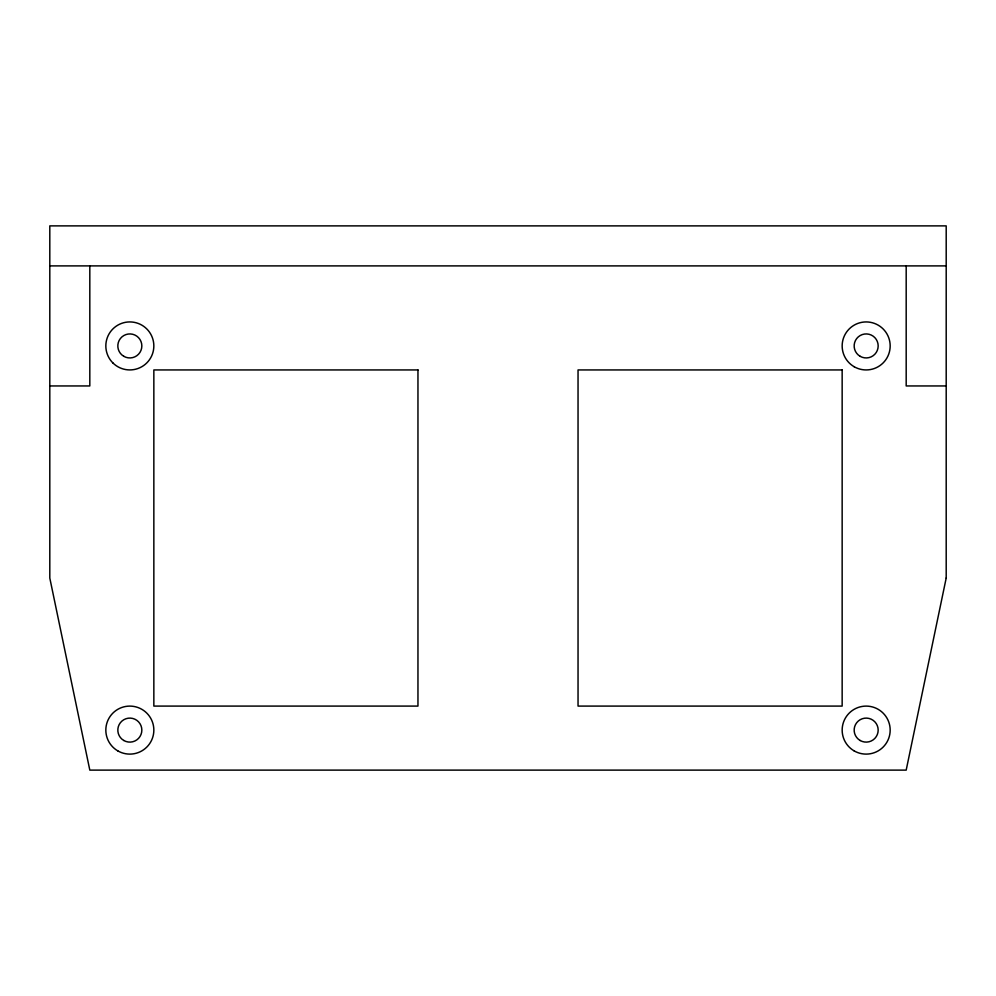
<?xml version="1.0" encoding="UTF-8"?>
<svg xmlns="http://www.w3.org/2000/svg" width="996" height="996" viewBox="0 0 996 996"><rect width="100%" height="100%" fill="white"/><g stroke="black" fill="none" stroke-linecap="round" stroke-linejoin="round"><path stroke-width="1.49" d="M49.8 265.895L946.2 265.895M49.8 385.95L89.814 385.95L89.814 265.895M946.2 385.95L906.186 385.95L906.186 265.895M946.2 578.041L906.186 770.12L89.814 770.12L49.8 578.041L49.8 225.88L946.2 225.88L946.2 578.041M417.959 369.939L153.845 369.939L153.845 706.089L417.959 706.089L417.959 369.939M842.155 369.939L578.041 369.939L578.041 706.089L842.155 706.089L842.155 369.939M860.158 356.331A12.002 12.002 0 0 0 878.173 345.936A12.002 12.002 0 0 0 860.158 335.54A12.002 12.002 0 0 0 860.158 356.331M860.158 740.501A12.002 12.002 0 0 0 878.173 730.105A12.002 12.002 0 0 0 860.158 719.71A12.002 12.002 0 0 0 860.158 740.501M123.828 356.331A12.002 12.002 0 0 0 141.843 345.936A12.002 12.002 0 0 0 123.828 335.54A12.002 12.002 0 0 0 123.828 356.331M123.828 740.501A12.002 12.002 0 0 0 141.843 730.105A12.002 12.002 0 0 0 123.828 719.71A12.002 12.002 0 0 0 123.828 740.501M117.827 750.897A24.016 24.016 0 0 0 153.845 730.105A24.016 24.016 0 0 0 117.827 709.314A24.016 24.016 0 0 0 117.827 750.897M112.859 362.905A24.016 24.016 0 0 0 153.023 352.148A24.016 24.016 0 0 0 123.616 322.741A24.016 24.016 0 0 0 112.859 362.905M854.157 750.897A24.016 24.016 0 0 0 890.175 730.105A24.016 24.016 0 0 0 854.157 709.314A24.016 24.016 0 0 0 854.157 750.897M854.157 366.727A24.016 24.016 0 0 0 890.175 345.936A24.016 24.016 0 0 0 854.157 325.144A24.016 24.016 0 0 0 854.157 366.727"/></g></svg>
